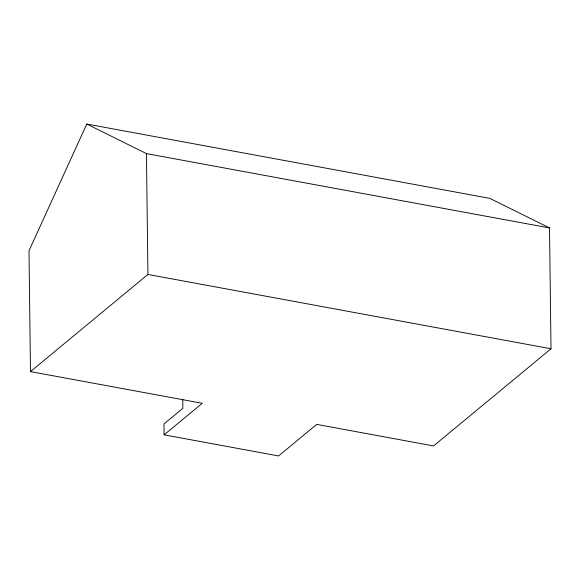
<?xml version="1.0" encoding="UTF-8"?>
<svg xmlns="http://www.w3.org/2000/svg" width="580" height="580" viewBox="0 0 580 580"><rect width="100%" height="100%" fill="white"/><g stroke="black" fill="none" stroke-linecap="round" stroke-linejoin="round"><path stroke-width="0.87" d="M164.104 434.84L278.567 455.952L316.716 424.393L433.543 445.933L551 348.776L549.521 227.94L489.839 198.382L86.775 124.047L29 250.77L30.479 371.606L202.253 403.281L164.104 434.84L163.966 423.965L182.852 408.349L182.736 399.141M30.479 371.606L147.936 274.449L551 348.776M86.775 124.047L146.457 153.613L549.521 227.94M146.457 153.613L147.936 274.449"/></g></svg>
